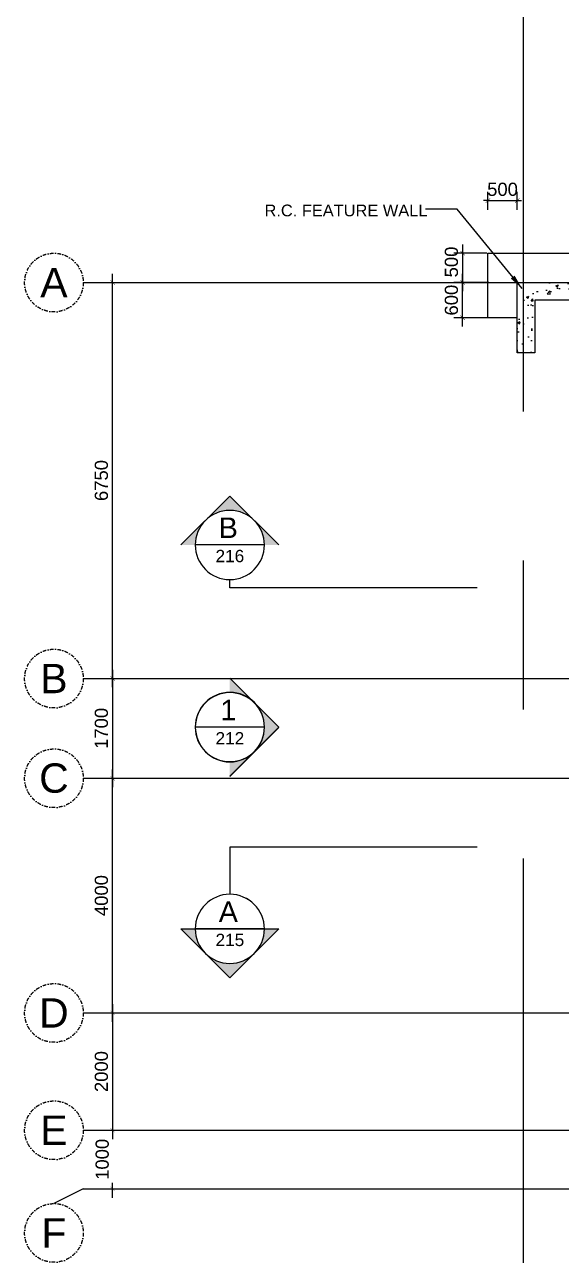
# Model space of a CAD drawing. Header units: millimetres. Extents: x -1214 to 71105, y 7230 to 56309.
# Drawn here: x 1500 to 10654, y 18867 to 39846 of the extents above; entities that cross this region are included whole.
import ezdxf

# ---------------------------------------------------------------- set-up
doc = ezdxf.new("R2010")
doc.units = ezdxf.units.MM
doc.header["$MEASUREMENT"] = 0
doc.linetypes.add('CENTERX2', pattern=[101.6, 63.5, -12.7, 12.7, -12.7])
doc.linetypes.add('DASHDOT', pattern=[25.4, 12.7, -6.35, 0, -6.35])
doc.layers.get('0').update_dxf_attribs({"color": 8})
doc.layers.get('Defpoints').update_dxf_attribs({"color": 8})
for name, color, linetype in [('Architectural Features', 8, 'Continuous'), ('DLN020__', 8, 'DASHDOT'), ('GBP Dim', 8, 'Continuous'), ('GBP Text 200', 8, 'Continuous'), ('GBP_MARKS', 8, 'Continuous'), ('grid', 8, 'CENTERX2'), ('hatch', 8, 'Continuous'), ('RCP_text', 8, 'Continuous'), ('WALL-NEW', 8, 'Continuous')]:
    doc.layers.add(name, color=color, linetype=linetype)
doc.styles.add('BH', font='arial.ttf')
doc.styles.add('SWIS721LT450', font='swissl.ttf')
doc.dimstyles.new('200 GBP', dxfattribs={"dimscale": 1.5, "dimtxt": 150, "dimasz": 50, "dimexe": 100, "dimexo": 50, "dimgap": 50, "dimtad": 1, "dimdec": 0, "dimzin": 0, "dimdsep": 46, "dimtxsty": 'BH', "dimblk": 'ARCHTICK', "dimcen": 0.09, "dimdle": 100, "dimclrd": 9, "dimclre": 9, "dimclrt": 1, "dimadec": 0, "dimazin": 0, "dimtfac": 1, "dimtdec": 0, "dimtix": 1, "dimtmove": 2, "dimatfit": 3, "dimldrblk": 'ARCHTICK', "dimfxl": 300, "dimfxlon": 1, "dimtolj": 1, "dimtzin": 0, "dimarcsym": 0})
doc.dimstyles.get("Standard").update_dxf_attribs({"dimtxt": 0.18, "dimasz": 0.18, "dimexe": 0.18, "dimexo": 0.0625, "dimgap": 0.09, "dimtad": 0, "dimtih": 1, "dimtoh": 1, "dimdec": 4, "dimzin": 0, "dimdsep": 46, "dimtxsty": 'Standard', "dimcen": 0.09, "dimadec": 0, "dimazin": 0, "dimtfac": 1, "dimtdec": 4, "dimtofl": 0, "dimtmove": 0, "dimatfit": 3, "dimfxl": 1, "dimtolj": 1, "dimtzin": 0, "dimarcsym": 0})

# ---------------------------------------------------------------- blocks, each defined once
blk = doc.blocks.new('A$C65CE4B9A')
at = {"layer": 'DLN020__', "ltscale": 5}
for centre in [(-67000, 0), (-67000, -6750), (-67000, -8450), (-67000, -12450), (-67000, -14450), (-67000, -16200)]:
    blk.add_circle(centre, 500, dxfattribs=at)
at = {"layer": 'grid', "ltscale": 200}
for p, q in [((-59000, 10500), (-59000, -20450)), ((-66500, 0), (0, 0)), ((-66500, -6750), (0, -6750)), ((-66500, -8450), (0, -8450)), ((-66500, -12450), (0, -12450)), ((-66500, -14450), (0, -14450)), ((-66500, -15450), (0, -15450))]:
    blk.add_line(p, q, dxfattribs=at)
at = {"layer": 'grid', "ltscale": 100}
blk.add_line((-66500, -15450), (-67000, -15700), dxfattribs=at)
at = {"layer": 'DLN020__', "ltscale": 5, "char_height": 500, "width": 746.16, "attachment_point": 5, "style": 'SWIS721LT450'}
for s, insert in [('A', (-67000, 0)), ('B', (-67000, -6750)), ('C', (-67000, -8450)), ('D', (-67000, -12450)), ('E', (-67000, -14450)), ('F', (-67000, -16200))]:
    blk.add_mtext(s, dxfattribs=dict(at, insert=insert))
blk = doc.blocks.new('_ArchTick')
at = {"color": 0, "const_width": 0.1}
blk.add_lwpolyline([(0.5, 0.5), (-0.5, -0.5)], dxfattribs=at)
blk = doc.blocks.new('*D42')
at = {"layer": 'Defpoints', "color": 0, "transparency": 16777216}
for p in [(2500, 35450), (3000, 35450), (2500, 28700)]:
    blk.add_point(p, dxfattribs=at)
at = {"layer": 'GBP Dim', "color": 9, "lineweight": -2, "transparency": 16777216}
for p, q in [((3000, 28550), (3000, 35600)), ((2575, 35450), (3150, 35450)), ((2575, 28700), (3150, 28700))]:
    blk.add_line(p, q, dxfattribs=at)
at = {"layer": 'GBP Dim', "color": 9, "lineweight": -2, "transparency": 16777216, "xscale": 75, "yscale": 75, "zscale": 75}
for p, rotation in [((3000, 35450), 90), ((3000, 28700), 270)]:
    blk.add_blockref('_ArchTick', p, dxfattribs=dict(at, rotation=rotation))
at = {"layer": 'GBP Dim', "transparency": 16777216, "insert": (2810, 32075), "char_height": 225, "attachment_point": 5, "rotation": 90, "style": 'BH'}
blk.add_mtext('\\A1;6750', dxfattribs=at)
blk = doc.blocks.new('*D43')
at = {"layer": 'Defpoints', "color": 0, "transparency": 16777216}
for p in [(2500, 28700), (2500, 27000), (3000, 27000)]:
    blk.add_point(p, dxfattribs=at)
at = {"layer": 'GBP Dim', "color": 9, "lineweight": -2, "transparency": 16777216}
for p, q in [((3000, 28850), (3000, 26850)), ((2575, 28700), (3150, 28700)), ((2575, 27000), (3150, 27000))]:
    blk.add_line(p, q, dxfattribs=at)
at = {"layer": 'GBP Dim', "color": 9, "lineweight": -2, "transparency": 16777216, "xscale": 75, "yscale": 75, "zscale": 75}
for p, rotation in [((3000, 28700), 90), ((3000, 27000), 270)]:
    blk.add_blockref('_ArchTick', p, dxfattribs=dict(at, rotation=rotation))
at = {"layer": 'GBP Dim', "transparency": 16777216, "insert": (2810, 27850), "char_height": 225, "attachment_point": 5, "rotation": 90, "style": 'BH'}
blk.add_mtext('\\A1;1700', dxfattribs=at)
blk = doc.blocks.new('*D44')
at = {"layer": 'Defpoints', "color": 0, "transparency": 16777216}
for p in [(2500, 27000), (3000, 27000), (2500, 23000)]:
    blk.add_point(p, dxfattribs=at)
at = {"layer": 'GBP Dim', "color": 9, "lineweight": -2, "transparency": 16777216}
for p, q in [((3000, 22850), (3000, 27150)), ((2575, 27000), (3150, 27000)), ((2575, 23000), (3150, 23000))]:
    blk.add_line(p, q, dxfattribs=at)
at = {"layer": 'GBP Dim', "color": 9, "lineweight": -2, "transparency": 16777216, "xscale": 75, "yscale": 75, "zscale": 75}
for p, rotation in [((3000, 27000), 90), ((3000, 23000), 270)]:
    blk.add_blockref('_ArchTick', p, dxfattribs=dict(at, rotation=rotation))
at = {"layer": 'GBP Dim', "transparency": 16777216, "insert": (2810, 25000), "char_height": 225, "attachment_point": 5, "rotation": 90, "style": 'BH'}
blk.add_mtext('\\A1;4000', dxfattribs=at)
blk = doc.blocks.new('*D45')
at = {"layer": 'Defpoints', "color": 0, "transparency": 16777216}
for p in [(2500, 23000), (2500, 21000), (3000, 21000)]:
    blk.add_point(p, dxfattribs=at)
at = {"layer": 'GBP Dim', "color": 9, "lineweight": -2, "transparency": 16777216}
for p, q in [((3000, 23150), (3000, 20850)), ((2575, 23000), (3150, 23000)), ((2575, 21000), (3150, 21000))]:
    blk.add_line(p, q, dxfattribs=at)
at = {"layer": 'GBP Dim', "color": 9, "lineweight": -2, "transparency": 16777216, "xscale": 75, "yscale": 75, "zscale": 75}
for p, rotation in [((3000, 23000), 90), ((3000, 21000), 270)]:
    blk.add_blockref('_ArchTick', p, dxfattribs=dict(at, rotation=rotation))
at = {"layer": 'GBP Dim', "transparency": 16777216, "insert": (2810, 22000), "char_height": 225, "attachment_point": 5, "rotation": 90, "style": 'BH'}
blk.add_mtext('\\A1;2000', dxfattribs=at)
blk = doc.blocks.new('*D46')
at = {"layer": 'Defpoints', "color": 0, "transparency": 16777216}
for p in [(2500, 21000), (3000, 21000), (2500, 20000)]:
    blk.add_point(p, dxfattribs=at)
at = {"layer": 'GBP Dim', "color": 9, "lineweight": -2, "transparency": 16777216}
for p, q in [((2575, 21000), (3150, 21000)), ((3000, 21150), (3000, 20904)), ((2575, 20000), (3150, 20000)), ((3000, 19850), (3000, 20104))]:
    blk.add_line(p, q, dxfattribs=at)
at = {"layer": 'GBP Dim', "color": 9, "lineweight": -2, "transparency": 16777216, "xscale": 75, "yscale": 75, "zscale": 75}
for p, rotation in [((3000, 21000), 90), ((3000, 20000), 270)]:
    blk.add_blockref('_ArchTick', p, dxfattribs=dict(at, rotation=rotation))
at = {"layer": 'GBP Dim', "transparency": 16777216, "insert": (2824, 20504), "char_height": 225, "attachment_point": 5, "rotation": 90, "style": 'BH'}
blk.add_mtext('\\A1;1000', dxfattribs=at)
blk = doc.blocks.new('*D177')
at = {"layer": 'Defpoints', "color": 0, "transparency": 16777216}
for p in [(8969, 35450), (9500, 35450), (9500, 34850)]:
    blk.add_point(p, dxfattribs=at)
at = {"layer": 'GBP Dim', "color": 9, "lineweight": -2, "transparency": 16777216}
for p, q in [((8969, 34700), (8969, 35600)), ((9419, 35450), (8819, 35450)), ((9419, 34850), (8819, 34850))]:
    blk.add_line(p, q, dxfattribs=at)
at = {"layer": 'GBP Dim', "color": 9, "lineweight": -2, "transparency": 16777216, "xscale": 75, "yscale": 75, "zscale": 75}
for p, rotation in [((8969, 35450), 90), ((8969, 34850), 270)]:
    blk.add_blockref('_ArchTick', p, dxfattribs=dict(at, rotation=rotation))
at = {"layer": 'GBP Dim', "transparency": 16777216, "insert": (8779, 35150), "char_height": 225, "attachment_point": 5, "rotation": 90, "style": 'BH'}
blk.add_mtext('\\A1;600', dxfattribs=at)
blk = doc.blocks.new('*D178')
at = {"layer": 'Defpoints', "color": 0, "transparency": 16777216}
for p in [(9900, 36848), (9400, 36614), (9900, 36614)]:
    blk.add_point(p, dxfattribs=at)
at = {"layer": 'GBP Dim', "color": 9, "lineweight": -2, "transparency": 16777216}
for p, q in [((9400, 36689), (9400, 36998)), ((9900, 36689), (9900, 36998)), ((9400, 36848), (9325, 36848)), ((9400, 36848), (9900, 36848)), ((9900, 36848), (9975, 36848))]:
    blk.add_line(p, q, dxfattribs=at)
at = {"layer": 'GBP Dim', "color": 9, "lineweight": -2, "transparency": 16777216, "xscale": 75, "yscale": 75, "zscale": 75}
blk.add_blockref('_ArchTick', (9400, 36848), dxfattribs=at)
at = {"layer": 'GBP Dim', "color": 9, "lineweight": -2, "transparency": 16777216, "xscale": 75, "yscale": 75, "zscale": 75, "rotation": 180}
blk.add_blockref('_ArchTick', (9900, 36848), dxfattribs=at)
at = {"layer": 'GBP Dim', "transparency": 16777216, "insert": (9650, 37038), "char_height": 225, "attachment_point": 5, "style": 'BH'}
blk.add_mtext('\\A1;500', dxfattribs=at)
blk = doc.blocks.new('*D179')
at = {"layer": 'Defpoints', "color": 0, "transparency": 16777216}
for p in [(9457, 35950), (8969, 35450), (9457, 35450)]:
    blk.add_point(p, dxfattribs=at)
at = {"layer": 'GBP Dim', "color": 9, "lineweight": -2, "transparency": 16777216}
for p, q in [((8969, 36100), (8969, 35300)), ((9382, 35950), (8819, 35950)), ((9382, 35450), (8819, 35450))]:
    blk.add_line(p, q, dxfattribs=at)
at = {"layer": 'GBP Dim', "color": 9, "lineweight": -2, "transparency": 16777216, "xscale": 75, "yscale": 75, "zscale": 75}
for p, rotation in [((8969, 35950), 90), ((8969, 35450), 270)]:
    blk.add_blockref('_ArchTick', p, dxfattribs=dict(at, rotation=rotation))
at = {"layer": 'GBP Dim', "transparency": 16777216, "insert": (8779, 35800), "char_height": 225, "attachment_point": 5, "rotation": 90, "style": 'BH'}
blk.add_mtext('\\A1;500', dxfattribs=at)

msp = doc.modelspace()

# ---------------------------------------------------------------- hatches: boundary and pattern name
at = {"layer": 'GBP_MARKS'}
h = msp.add_hatch(color=256, dxfattribs=at)
edge = h.paths.add_edge_path(flags=16)
edge.add_line((4410.1, 30976.3), (5589.9, 30976.3))
edge.add_arc((5000, 30976.3), 589.9, 360, 540)
h.paths.add_polyline_path([(5834.2, 30976.3), (4165.8, 30976.3), (5000, 31810.5)])
h = msp.add_hatch(color=256, dxfattribs=at)
edge = h.paths.add_edge_path()
edge.add_arc((4999.2, 27864.8), 589.9, 45, 90)
edge.add_line((4999.2, 28454.7), (4999.2, 28699))
edge.add_line((4999.2, 28699), (5416.3, 28281.9))
edge = h.paths.add_edge_path()
edge.add_arc((4999.2, 27864.8), 589.9, 270, 315)
edge.add_line((5416.3, 27447.7), (4999.2, 27030.6))
edge.add_line((4999.2, 27030.6), (4999.2, 27275))
edge = h.paths.add_edge_path()
edge.add_arc((4999.2, 27864.8), 589.9, 315, 405)
edge.add_line((5416.3, 28281.9), (5833.4, 27864.8))
edge.add_line((5833.4, 27864.8), (5416.3, 27447.7))
h = msp.add_hatch(color=256, dxfattribs=at)
edge = h.paths.add_edge_path(flags=16)
edge.add_line((5590, 24432.1), (4410.2, 24432.1))
edge.add_arc((5000.1, 24432.1), 589.9, 180, 360)
h.paths.add_polyline_path([(4165.9, 24432.1), (5834.3, 24432.1), (5000.1, 23597.9)])
at = {"layer": 'hatch'}
h = msp.add_hatch(dxfattribs=at)
h.set_pattern_fill('AR-CONC', color=256, scale=60, style=0)
h.set_pattern_definition([(50, (-579051.98, 745630.23), (430.35611, -37.65128), [45, -495]), (355, (-579052, 745630.23), (-83.2508, 451.31528), [36, -396]), (100.4514, (-579016.1, 745627.1), (347.10563, 413.66373), [38.24411, -420.68527]), (46.1842, (-579052, 745750.23), (640.34463, -99.3114), [67.5, -742.5]), (96.6356, (-578998.6, 745741.96), (560.79762, 584.47072), [57.36617, -631.0278]), (351.1842, (-579052, 745750.23), (560.79717, 584.47116), [54, -594]), (21, (-578991.98, 745720.23), (358.14423, -241.57133), [45, -495]), (326, (-578992, 745720.23), (145.9892, 435.09003), [36, -396]), (71.4514, (-578962.13, 745700.1), (504.13358, 193.5183), [38.24411, -420.68527]), (37.5, (-579051.98, 745630.23), (7.295913, 199.736312), [0, -391.2, 0, -402, 0, -397.5]), (7.5, (-579051.98, 745630.23), (157.84172, 236.647027), [0, -229.2, 0, -382.2, 0, -151.5]), (327.5, (-579185.78, 745630.23), (320.293462, -13.532923), [0, -150, 0, -468, 0, -621]), (317.5, (-579245.78, 745630.23), (349.9117, 60.06299), [0, -195, 0, -310.8, 0, -441])])
h.paths.add_polyline_path([(14100, 35449.9), (15200, 35449.9), (15200, 35324.9), (14825, 35324.9), (14825, 34349.9), (14700, 34349.9), (14700, 35149.9), (14100, 35149.9)])
h.paths.add_polyline_path([(9900, 35449.9), (10875, 35449.9), (10875, 35149.9), (10200, 35149.9), (10200, 34249.9), (9900, 34249.9)])
at = {"layer": 'RCP_text'}
h = msp.add_hatch(color=256, dxfattribs=at)
edge = h.paths.add_edge_path(flags=16)
edge.add_line((5589.8, 30976.3), (4410.1, 30976.3))
edge.add_arc((4999.9, 30976.3), 589.9, 0, 180, ccw=False)
h.paths.add_polyline_path([(4165.7, 30976.3), (5834.1, 30976.3), (4999.9, 31810.5)])
h = msp.add_hatch(color=256, dxfattribs=at)
edge = h.paths.add_edge_path(flags=16)
edge.add_line((5589.9, 30976.3), (4410.1, 30976.3))
edge.add_arc((5000, 30976.3), 589.9, 0, 180, ccw=False)
h.paths.add_polyline_path([(4165.8, 30976.3), (5834.2, 30976.3), (5000, 31810.5)])
h = msp.add_hatch(color=256, dxfattribs=at)
edge = h.paths.add_edge_path(flags=16)
edge.add_line((4410.1, 30976.3), (5589.9, 30976.3))
edge.add_arc((5000, 30976.3), 589.9, 360, 540)
h.paths.add_polyline_path([(5834.2, 30976.3), (4165.8, 30976.3), (5000, 31810.5)])
h = msp.add_hatch(color=256, dxfattribs=at)
edge = h.paths.add_edge_path(flags=16)
edge.add_line((5589.9, 30976.3), (4410.1, 30976.3))
edge.add_arc((5000, 30976.3), 589.9, 0, 180, ccw=False)
h.paths.add_polyline_path([(4165.8, 30976.3), (5834.2, 30976.3), (5000, 31810.5)])
h = msp.add_hatch(color=256, dxfattribs=at)
edge = h.paths.add_edge_path()
edge.add_arc((4999.2, 27864.8), 589.9, 45, 90)
edge.add_line((4999.2, 28454.7), (4999.2, 28699))
edge.add_line((4999.2, 28699), (5416.3, 28281.9))
edge = h.paths.add_edge_path()
edge.add_arc((4999.2, 27864.8), 589.9, 270, 315)
edge.add_line((5416.3, 27447.7), (4999.2, 27030.6))
edge.add_line((4999.2, 27030.6), (4999.2, 27275))
edge = h.paths.add_edge_path()
edge.add_arc((4999.2, 27864.8), 589.9, 315, 405)
edge.add_line((5416.3, 28281.9), (5833.4, 27864.8))
edge.add_line((5833.4, 27864.8), (5416.3, 27447.7))
h = msp.add_hatch(color=256, dxfattribs=at)
edge = h.paths.add_edge_path()
edge.add_arc((4999.2, 27864.8), 589.9, 45, 90)
edge.add_line((4999.2, 28454.7), (4999.2, 28699))
edge.add_line((4999.2, 28699), (5416.3, 28281.9))
edge = h.paths.add_edge_path()
edge.add_arc((4999.2, 27864.8), 589.9, 270, 315)
edge.add_line((5416.3, 27447.7), (4999.2, 27030.6))
edge.add_line((4999.2, 27030.6), (4999.2, 27275))
edge = h.paths.add_edge_path()
edge.add_arc((4999.2, 27864.8), 589.9, 315, 405)
edge.add_line((5416.3, 28281.9), (5833.4, 27864.8))
edge.add_line((5833.4, 27864.8), (5416.3, 27447.7))
h = msp.add_hatch(color=256, dxfattribs=at)
edge = h.paths.add_edge_path()
edge.add_arc((5000, 27869.2), 589.9, 45, 90)
edge.add_line((5000, 28459), (5000, 28703.4))
edge.add_line((5000, 28703.4), (5417.1, 28286.3))
edge = h.paths.add_edge_path()
edge.add_arc((5000, 27869.2), 589.9, 270, 315)
edge.add_line((5417.1, 27452.1), (5000, 27035))
edge.add_line((5000, 27035), (5000, 27279.3))
edge = h.paths.add_edge_path()
edge.add_arc((5000, 27869.2), 589.9, 315, 405)
edge.add_line((5417.1, 28286.3), (5834.2, 27869.2))
edge.add_line((5834.2, 27869.2), (5417.1, 27452.1))
h = msp.add_hatch(color=256, dxfattribs=at)
edge = h.paths.add_edge_path()
edge.add_arc((5000, 27869.2), 589.9, 45, 90)
edge.add_line((5000, 28459), (5000, 28703.4))
edge.add_line((5000, 28703.4), (5417.1, 28286.3))
edge = h.paths.add_edge_path()
edge.add_arc((5000, 27869.2), 589.9, 270, 315)
edge.add_line((5417.1, 27452.1), (5000, 27035))
edge.add_line((5000, 27035), (5000, 27279.3))
edge = h.paths.add_edge_path()
edge.add_arc((5000, 27869.2), 589.9, 315, 405)
edge.add_line((5417.1, 28286.3), (5834.2, 27869.2))
edge.add_line((5834.2, 27869.2), (5417.1, 27452.1))
h = msp.add_hatch(color=256, dxfattribs=at)
edge = h.paths.add_edge_path(flags=16)
edge.add_line((5589.9, 24432.2), (4410.1, 24432.2))
edge.add_arc((5000, 24432.2), 589.9, 180, 360)
h.paths.add_polyline_path([(4165.8, 24432.2), (5834.2, 24432.2), (5000, 23598)])
h = msp.add_hatch(color=256, dxfattribs=at)
edge = h.paths.add_edge_path(flags=16)
edge.add_line((5589.9, 24432.2), (4410.1, 24432.2))
edge.add_arc((5000, 24432.2), 589.9, 180, 360)
h.paths.add_polyline_path([(4165.8, 24432.2), (5834.2, 24432.2), (5000, 23598)])
h = msp.add_hatch(color=256, dxfattribs=at)
edge = h.paths.add_edge_path(flags=16)
edge.add_line((5590, 24432.1), (4410.2, 24432.1))
edge.add_arc((5000.1, 24432.1), 589.9, 180, 360)
h.paths.add_polyline_path([(4165.9, 24432.1), (5834.3, 24432.1), (5000.1, 23597.9)])
h = msp.add_hatch(color=256, dxfattribs=at)
edge = h.paths.add_edge_path(flags=16)
edge.add_line((5590, 24432.1), (4410.2, 24432.1))
edge.add_arc((5000.1, 24432.1), 589.9, 180, 360)
h.paths.add_polyline_path([(4165.9, 24432.1), (5834.3, 24432.1), (5000.1, 23597.9)])

# ---------------------------------------------------------------- linework, layer by layer
at = {"layer": 'Architectural Features', "ltscale": 50}
msp.add_lwpolyline([(9900, 34849.9), (9400, 34849.9), (9400, 35949.7), (17700, 35949.7), (17700, 35449.7)], dxfattribs=at)
at = {"layer": 'GBP_MARKS'}
for p, q in [((4165.8, 30976.3), (5000, 31810.5)), ((5000, 31810.5), (5834.2, 30976.3)), ((5589.9, 30976.3), (4410.1, 30976.3)), ((5000, 30246.3), (5000, 30386.4)), ((5000, 28703.4), (5834.2, 27869.2)), ((5589.9, 27869.2), (4410.1, 27869.2)), ((5833.4, 27864.8), (4999.2, 27030.6)), ((5000.1, 25826.2), (5000.1, 25021.9)), ((5000.1, 23597.9), (4165.9, 24432.1)), ((4165.9, 24432.1), (5834.3, 24432.1)), ((5590, 24432.1), (4410.2, 24432.1)), ((5834.3, 24432.1), (5000.1, 23597.9))]:
    msp.add_line(p, q, dxfattribs=at)
at = {"layer": 'GBP_MARKS', "ltscale": 50}
for p, q in [((9219.6, 30246.4), (5000, 30246.3)), ((8399.6, 25826.2), (5000.1, 25826.2))]:
    msp.add_line(p, q, dxfattribs=at)
at = {"layer": 'GBP_MARKS'}
for centre, start, end in [((5000, 30976.3), 0, 180), ((5000, 30976.3), 180, 0), ((5000, 27869.2), 90, 270), ((5000, 27869.2), 270, 90), ((5000.1, 24432.1), 0, 180), ((5000.1, 24432.1), 180, 0)]:
    msp.add_arc(centre, 589.9, start, end, dxfattribs=at)
at = {"layer": 'RCP_text'}
for p, q in [((4999.9, 31810.5), (4165.7, 30976.3)), ((5000, 31810.5), (4165.8, 30976.3)), ((4165.8, 30976.3), (5000, 31810.5)), ((5000, 31810.5), (4165.8, 30976.3)), ((5834.1, 30976.3), (4999.9, 31810.5)), ((5834.2, 30976.3), (5000, 31810.5)), ((5000, 31810.5), (5834.2, 30976.3)), ((5834.2, 30976.3), (5000, 31810.5)), ((5589.8, 30976.3), (4410.1, 30976.3)), ((5589.9, 30976.3), (4410.1, 30976.3)), ((5589.9, 30976.3), (4410.1, 30976.3)), ((5589.9, 30976.3), (4410.1, 30976.3)), ((5000, 30282.1), (5000, 30386.4)), ((5000, 30246.3), (5000, 30386.4)), ((5000, 28703.4), (5834.2, 27869.2)), ((5000, 28703.4), (5834.2, 27869.2)), ((5000, 28703.4), (5834.2, 27869.2)), ((5000.8, 28707.7), (5835, 27873.5)), ((5589.9, 27869.2), (4410.1, 27869.2)), ((5589.9, 27869.2), (4410.1, 27869.2)), ((5589.9, 27869.2), (4410.1, 27869.2)), ((5590.6, 27873.5), (4410.9, 27873.5)), ((5833.4, 27864.8), (4999.2, 27030.6)), ((5833.4, 27864.8), (4999.2, 27030.6)), ((5834.2, 27869.2), (5000, 27035)), ((5834.2, 27869.2), (5000, 27035)), ((5000, 25826.3), (5000, 25022)), ((5000, 25826.3), (5000, 25022)), ((5000.1, 25826.2), (5000.1, 25021.9)), ((5000.1, 25826.2), (5000.1, 25021.9)), ((5000, 23598), (4165.8, 24432.2)), ((4165.8, 24432.2), (5834.2, 24432.2)), ((5000, 23598), (4165.8, 24432.2)), ((4165.8, 24432.2), (5834.2, 24432.2)), ((5000.1, 23597.9), (4165.9, 24432.1)), ((4165.9, 24432.1), (5834.3, 24432.1)), ((5000.1, 23597.9), (4165.9, 24432.1)), ((4165.9, 24432.1), (5834.3, 24432.1)), ((5589.9, 24432.2), (4410.1, 24432.2)), ((5589.9, 24432.2), (4410.1, 24432.2)), ((5590, 24432.1), (4410.2, 24432.1)), ((5590, 24432.1), (4410.2, 24432.1)), ((5834.2, 24432.2), (5000, 23598)), ((5834.2, 24432.2), (5000, 23598)), ((5834.3, 24432.1), (5000.1, 23597.9)), ((5834.3, 24432.1), (5000.1, 23597.9))]:
    msp.add_line(p, q, dxfattribs=at)
at = {"layer": 'RCP_text', "ltscale": 50}
for p, q in [((9219.6, 30246.4), (5000, 30246.4)), ((9219.6, 30246.4), (5000, 30246.3)), ((9219.6, 30246.4), (5000, 30246.3)), ((9219.6, 25826.3), (5000, 25826.3)), ((9219.6, 25826.3), (5000, 25826.3)), ((9219.7, 25826.2), (5000.1, 25826.2)), ((8399.6, 25826.2), (5000.1, 25826.2))]:
    msp.add_line(p, q, dxfattribs=at)
at = {"layer": 'RCP_text'}
for centre, start, end in [((4999.9, 30976.3), 0, 180), ((5000, 30976.3), 0, 180), ((5000, 30976.3), 0, 180), ((5000, 30976.3), 0, 180), ((4999.9, 30976.3), 180, 0), ((5000, 30976.3), 180, 0), ((5000, 30976.3), 180, 0), ((5000, 30976.3), 180, 0), ((5000, 27869.2), 90, 270), ((5000, 27869.2), 90, 270), ((5000, 27869.2), 90, 270), ((5000.8, 27873.5), 90, 270), ((5000, 27869.2), 270, 90), ((5000, 27869.2), 270, 90), ((5000, 27869.2), 270, 90), ((5000.8, 27873.5), 270, 90), ((5000, 24432.2), 0, 180), ((5000, 24432.2), 0, 180), ((5000.1, 24432.1), 0, 180), ((5000.1, 24432.1), 0, 180), ((5000, 24432.2), 180, 0), ((5000, 24432.2), 180, 0), ((5000.1, 24432.1), 180, 0), ((5000.1, 24432.1), 180, 0)]:
    msp.add_arc(centre, 589.9, start, end, dxfattribs=at)
at = {"layer": 'WALL-NEW'}
msp.add_lwpolyline([(9900, 35449.9), (10875, 35449.9), (10875, 35149.9), (10200, 35149.9), (10200, 34249.9), (9900, 34249.9), (9900, 35449.9)], dxfattribs=at)

# ---------------------------------------------------------------- block references
msp.add_blockref('A$C65CE4B9A', (69000, 35449.9), dxfattribs=at)

# ---------------------------------------------------------------- texts
at = {"layer": 'GBP Text 200', "style": 'BH'}
msp.add_text('R.C. FEATURE WALL', height=200, dxfattribs=at).set_placement((5591.4, 36578.4))
at = {"layer": 'GBP_MARKS', "width": 888.004, "attachment_point": 2, "style": 'BH'}
for s, insert, char_height in [('B', (4974.1, 31444.7), 350), ('\\P{\\H0.84x;216}', (5000.8, 31310.1), 250), ('1', (4974.1, 28337.6), 350), ('\\P{\\H0.84x;212}', (5000.8, 28203), 250), ('A', (4974.2, 24900.5), 350), ('\\P{\\H0.84x;215}', (5000.9, 24765.9), 250)]:
    msp.add_mtext(s, dxfattribs=dict(at, insert=insert, char_height=char_height))

# ---------------------------------------------------------------- dimensions: what is measured, and where the dimension line sits
at = {"layer": 'GBP Dim'}
dim = msp.add_linear_dim(base=(9899.7, 36847.9), p1=(9400, 36614.3), p2=(9899.7, 36614.3), dimstyle='200 GBP', override={"dimclrt": 256}, dxfattribs=at)
dim.commit()
dim.dimension.update_dxf_attribs({"geometry": '*D178', "text_midpoint": (9649.8, 37037.7)})
for base, p1, p2, override, picture, middle in [((8969.3, 35449.7), (9456.8, 35949.7), (9456.8, 35449.7), {"dimclrt": 256}, '*D179', (8779.4, 35799.7)), ((8969.1, 35449.9), (9500, 34849.8), (9500, 35449.9), {"dimclrt": 256}, '*D177', (8779.2, 35149.9)), ((3000, 20999.9), (2500, 19999.9), (2500, 20999.9), {"dimasz": 50, "dimclrt": 256, "dimfxl": 300, "dimfxlon": 1}, '*D46', (2824.3, 20503.9))]:
    dim = msp.add_linear_dim(base=base, p1=p1, p2=p2, angle=90, dimstyle='200 GBP', override=override, dxfattribs=at)
    dim.commit()
    dim.dimension.update_dxf_attribs({"geometry": picture, "text_midpoint": middle, "dimtype": 160})
for base, p1, p2, angle, picture, middle in [((3000, 35449.9), (2500, 28699.8), (2500, 35449.9), 90, '*D42', (2810.1, 32074.9)), ((3000, 26999.8), (2500, 28699.9), (2500, 26999.8), 270, '*D43', (2810.1, 27849.9)), ((3000, 26999.9), (2500, 22999.9), (2500, 26999.9), 90, '*D44', (2810.1, 24999.9)), ((3000, 20999.9), (2500, 22999.8), (2500, 20999.9), 270, '*D45', (2810.1, 21999.9))]:
    dim = msp.add_linear_dim(base=base, p1=p1, p2=p2, angle=angle, dimstyle='200 GBP', override={"dimasz": 50, "dimclrt": 256, "dimfxl": 300, "dimfxlon": 1}, dxfattribs=at)
    dim.commit()
    dim.dimension.update_dxf_attribs({"geometry": picture, "text_midpoint": middle})

# ---------------------------------------------------------------- leaders
at = {"layer": 'GBP Text 200'}
msp.add_leader([(9982.3, 35349), (8879.2, 36701.2), (8337.5, 36701.2)], dimstyle='Standard', override={"dimscale": 2, "dimtxt": 200, "dimasz": 125, "dimexe": 166.67, "dimexo": 100, "dimgap": 100, "dimtih": 0, "dimtoh": 0, "dimdec": 0, "dimrnd": 5.001, "dimtxsty": 'BH', "dimdle": 166.666667, "dimclrd": 9, "dimclre": 9, "dimclrt": 1, "dimtdec": 0, "dimtix": 1, "dimtofl": 1, "dimtmove": 2, "dimfxl": 50}, dxfattribs=at)

doc.saveas('drawing.dxf')
